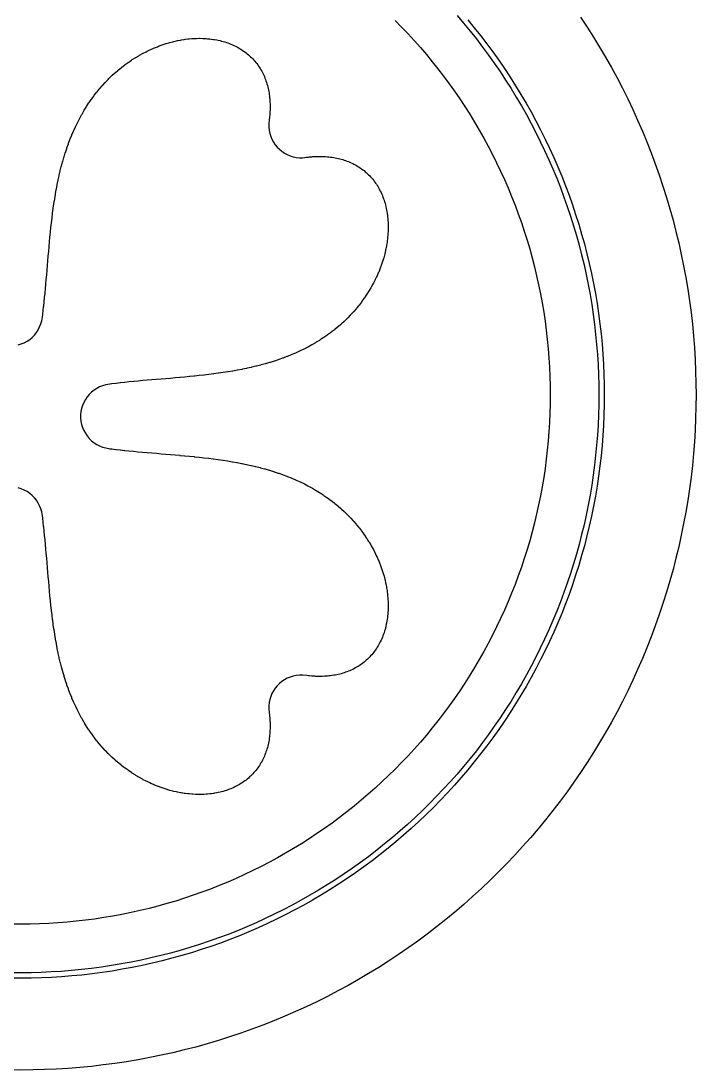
# Model space of a CAD drawing. Header units: metres. Extents: x 10 to 1210, y 10 to 2755.
# Drawn here: x 135 to 260, y 2434 to 2628.2 of the extents above; entities that cross this region are included whole.
import ezdxf

# ---------------------------------------------------------------- set-up
doc = ezdxf.new("R2010")
doc.units = ezdxf.units.M
for name, color, linetype in [('ACIKLIK', 5, 'Continuous'), ('CAM_SABLON', 4, 'Continuous'), ('DIS_KENAR_V91_Z3', 1, 'Continuous'), ('LAMBA_T4_Z4', 3, 'Continuous')]:
    doc.layers.add(name, color=color, linetype=linetype)

msp = doc.modelspace()

# ---------------------------------------------------------------- linework, layer by layer
at = {"layer": 'ACIKLIK'}
msp.add_lwpolyline([(204.3, 2628.3), (205.49, 2627.08), (206.67, 2625.84), (207.83, 2624.57), (208.96, 2623.29), (210.07, 2621.99), (211.16, 2620.67), (212.22, 2619.33), (213.27, 2617.98), (214.28, 2616.6), (215.28, 2615.21), (216.24, 2613.8), (217.19, 2612.37), (218.11, 2610.93), (219, 2609.47), (219.87, 2608), (220.71, 2606.51), (221.53, 2605.01), (222.32, 2603.49), (223.08, 2601.96), (223.82, 2600.42), (224.53, 2598.86), (225.21, 2597.29), (225.86, 2595.71), (226.49, 2594.12), (227.09, 2592.52), (227.66, 2590.91), (228.2, 2589.28), (228.72, 2587.65), (229.2, 2586.01), (229.66, 2584.36), (230.09, 2582.71), (230.49, 2581.04), (230.86, 2579.38), (231.2, 2577.7), (231.51, 2576.02), (231.79, 2574.33), (232.05, 2572.64), (232.27, 2570.94), (232.46, 2569.24), (232.63, 2567.54), (232.76, 2565.84), (232.86, 2564.13), (232.94, 2562.42), (232.98, 2560.71), (233, 2559), (233, 2559), (232.98, 2557.29), (232.94, 2555.58), (232.86, 2553.87), (232.76, 2552.16), (232.63, 2550.46), (232.46, 2548.76), (232.27, 2547.06), (232.05, 2545.36), (231.79, 2543.67), (231.51, 2541.98), (231.2, 2540.3), (230.86, 2538.62), (230.49, 2536.96), (230.09, 2535.29), (229.66, 2533.64), (229.2, 2531.99), (228.72, 2530.35), (228.2, 2528.72), (227.66, 2527.09), (227.09, 2525.48), (226.49, 2523.88), (225.86, 2522.29), (225.21, 2520.71), (224.53, 2519.14), (223.82, 2517.58), (223.08, 2516.04), (222.32, 2514.51), (221.53, 2512.99), (220.71, 2511.49), (219.87, 2510), (219, 2508.53), (218.11, 2507.07), (217.19, 2505.63), (216.24, 2504.2), (215.28, 2502.79), (214.28, 2501.4), (213.27, 2500.02), (212.22, 2498.67), (211.16, 2497.33), (210.07, 2496.01), (208.96, 2494.71), (207.83, 2493.43), (206.67, 2492.16), (205.49, 2490.92), (204.3, 2489.7), (203.08, 2488.51), (201.84, 2487.33), (200.57, 2486.17), (199.29, 2485.04), (197.99, 2483.93), (196.67, 2482.84), (195.33, 2481.78), (193.98, 2480.73), (192.6, 2479.72), (191.21, 2478.72), (189.8, 2477.76), (188.37, 2476.81), (186.93, 2475.89), (185.47, 2475), (184, 2474.13), (182.51, 2473.29), (181.01, 2472.47), (179.49, 2471.68), (177.96, 2470.92), (176.42, 2470.18), (174.86, 2469.47), (173.29, 2468.79), (171.71, 2468.14), (170.12, 2467.51), (168.52, 2466.91), (166.91, 2466.34), (165.28, 2465.8), (163.65, 2465.28), (162.01, 2464.8), (160.36, 2464.34), (158.71, 2463.91), (157.04, 2463.51), (155.38, 2463.14), (153.7, 2462.8), (152.02, 2462.49), (150.33, 2462.21), (148.64, 2461.95), (146.94, 2461.73), (145.24, 2461.54), (143.54, 2461.37), (141.84, 2461.24), (140.13, 2461.14), (138.42, 2461.06), (136.71, 2461.02), (135, 2461), (133.29, 2461.02)], dxfattribs=at)
at = {"layer": 'CAM_SABLON'}
msp.add_lwpolyline([(215.75, 2629.2), (216.97, 2627.78), (218.15, 2626.34), (219.32, 2624.88), (220.45, 2623.39), (221.56, 2621.89), (222.65, 2620.37), (223.71, 2618.83), (224.74, 2617.28), (225.74, 2615.7), (226.72, 2614.11), (227.66, 2612.5), (228.58, 2610.87), (229.47, 2609.23), (230.34, 2607.58), (231.17, 2605.91), (231.97, 2604.22), (232.75, 2602.52), (233.49, 2600.81), (234.21, 2599.08), (234.89, 2597.35), (235.55, 2595.6), (236.17, 2593.84), (236.76, 2592.06), (237.32, 2590.28), (237.85, 2588.49), (238.35, 2586.69), (238.82, 2584.89), (239.26, 2583.07), (239.66, 2581.25), (240.03, 2579.42), (240.37, 2577.58), (240.68, 2575.74), (240.96, 2573.89), (241.2, 2572.04), (241.41, 2570.18), (241.59, 2568.33), (241.74, 2566.46), (241.85, 2564.6), (241.93, 2562.73), (241.98, 2560.87), (242, 2559), (242, 2559), (241.98, 2557.13), (241.93, 2555.27), (241.85, 2553.4), (241.74, 2551.54), (241.59, 2549.67), (241.41, 2547.82), (241.2, 2545.96), (240.96, 2544.11), (240.68, 2542.26), (240.37, 2540.42), (240.03, 2538.58), (239.66, 2536.75), (239.26, 2534.93), (238.82, 2533.11), (238.35, 2531.31), (237.85, 2529.51), (237.32, 2527.72), (236.76, 2525.94), (236.17, 2524.16), (235.55, 2522.4), (234.89, 2520.65), (234.21, 2518.92), (233.49, 2517.19), (232.75, 2515.48), (231.97, 2513.78), (231.17, 2512.09), (230.34, 2510.42), (229.47, 2508.77), (228.58, 2507.13), (227.66, 2505.5), (226.72, 2503.89), (225.74, 2502.3), (224.74, 2500.72), (223.71, 2499.17), (222.65, 2497.63), (221.56, 2496.11), (220.45, 2494.61), (219.32, 2493.12), (218.15, 2491.66), (216.97, 2490.22), (215.75, 2488.8), (214.52, 2487.4), (213.25, 2486.03), (211.97, 2484.67), (210.66, 2483.34), (209.33, 2482.03), (207.97, 2480.75), (206.6, 2479.48), (205.2, 2478.25), (203.78, 2477.03), (202.34, 2475.85), (200.88, 2474.68), (199.39, 2473.55), (197.89, 2472.44), (196.37, 2471.35), (194.83, 2470.29), (193.28, 2469.26), (191.7, 2468.26), (190.11, 2467.28), (188.5, 2466.34), (186.87, 2465.42), (185.23, 2464.53), (183.58, 2463.66), (181.91, 2462.83), (180.22, 2462.03), (178.52, 2461.25), (176.81, 2460.51), (175.08, 2459.79), (173.35, 2459.11), (171.6, 2458.45), (169.84, 2457.83), (168.06, 2457.24), (166.28, 2456.68), (164.49, 2456.15), (162.69, 2455.65), (160.89, 2455.18), (159.07, 2454.74), (157.25, 2454.34), (155.42, 2453.97), (153.58, 2453.63), (151.74, 2453.32), (149.89, 2453.04), (148.04, 2452.8), (146.18, 2452.59), (144.33, 2452.41), (142.46, 2452.26), (140.6, 2452.15), (138.73, 2452.07), (136.87, 2452.02), (135, 2452), (133.13, 2452.02)], dxfattribs=at)
at = {"layer": 'DIS_KENAR_V91_Z3'}
for points in [[(238.63, 2628.9), (239.83, 2627.08), (241.01, 2625.24), (242.15, 2623.38), (243.25, 2621.5), (244.33, 2619.6), (245.37, 2617.68), (246.38, 2615.75), (247.35, 2613.8), (248.29, 2611.83), (249.19, 2609.84), (250.06, 2607.84), (250.9, 2605.83), (251.7, 2603.8), (252.46, 2601.75), (253.19, 2599.7), (253.88, 2597.63), (254.54, 2595.55), (255.16, 2593.45), (255.74, 2591.35), (256.29, 2589.24), (256.8, 2587.12), (257.27, 2584.99), (257.7, 2582.85), (258.1, 2580.71), (258.46, 2578.55), (258.78, 2576.4), (259.07, 2574.23), (259.32, 2572.07), (259.52, 2569.89), (259.7, 2567.72), (259.83, 2565.54), (259.92, 2563.36), (259.98, 2561.18), (260, 2559), (260, 2559), (259.98, 2556.82), (259.92, 2554.64), (259.83, 2552.46), (259.7, 2550.28), (259.52, 2548.11), (259.32, 2545.93), (259.07, 2543.77), (258.78, 2541.6), (258.46, 2539.45), (258.1, 2537.29), (257.7, 2535.15), (257.27, 2533.01), (256.8, 2530.88), (256.29, 2528.76), (255.74, 2526.65), (255.16, 2524.55), (254.54, 2522.45), (253.88, 2520.37), (253.19, 2518.3), (252.46, 2516.25), (251.7, 2514.2), (250.9, 2512.17), (250.06, 2510.16), (249.19, 2508.16), (248.29, 2506.17), (247.35, 2504.2), (246.38, 2502.25), (245.37, 2500.32), (244.33, 2498.4), (243.25, 2496.5), (242.15, 2494.62), (241.01, 2492.76), (239.83, 2490.92), (238.63, 2489.1), (237.39, 2487.3), (236.13, 2485.53), (234.83, 2483.77), (233.5, 2482.04), (232.14, 2480.33), (230.76, 2478.65), (229.34, 2476.99), (227.89, 2475.36), (226.42, 2473.75), (224.92, 2472.17), (223.39, 2470.61), (221.83, 2469.08), (220.25, 2467.58), (218.64, 2466.11), (217.01, 2464.66), (215.35, 2463.24), (213.67, 2461.86), (211.96, 2460.5), (210.23, 2459.17), (208.47, 2457.87), (206.7, 2456.61), (204.9, 2455.37), (203.08, 2454.17), (201.24, 2452.99), (199.38, 2451.85), (197.5, 2450.75), (195.6, 2449.67), (193.68, 2448.63), (191.75, 2447.62), (189.8, 2446.65), (187.83, 2445.71), (185.84, 2444.81), (183.84, 2443.94), (181.83, 2443.1), (179.8, 2442.3), (177.75, 2441.54), (175.7, 2440.81), (173.63, 2440.12), (171.55, 2439.46), (169.45, 2438.84), (167.35, 2438.26), (165.24, 2437.71), (163.12, 2437.2), (160.99, 2436.73), (158.85, 2436.3), (156.71, 2435.9), (154.55, 2435.54), (152.4, 2435.22), (150.23, 2434.93), (148.07, 2434.68), (145.89, 2434.48), (143.72, 2434.3), (141.54, 2434.17), (139.36, 2434.08), (137.18, 2434.02), (135, 2434), (132.82, 2434.02)], [(134.48, 2568.23), (135.05, 2568.41), (135.6, 2568.64), (136.12, 2568.92), (136.61, 2569.26), (137.07, 2569.64), (137.49, 2570.07), (137.86, 2570.53), (138.18, 2571.03), (138.46, 2571.56), (138.68, 2572.12), (138.84, 2572.69), (138.97, 2573.43), (139.02, 2573.79), (139.02, 2573.85), (139.11, 2574.58), (139.12, 2574.64), (139.2, 2575.38), (139.21, 2575.43), (139.29, 2576.19), (139.3, 2576.23), (139.38, 2577), (139.46, 2577.83), (139.54, 2578.66), (139.61, 2579.5), (139.69, 2580.35), (139.76, 2581.21), (139.83, 2582.07), (139.91, 2582.94), (139.98, 2583.81), (140.05, 2584.68), (140.05, 2584.68), (140.13, 2585.55), (140.13, 2585.56), (140.2, 2586.42), (140.21, 2586.44), (140.28, 2587.3), (140.29, 2587.32), (140.37, 2588.18), (140.37, 2588.21), (140.45, 2589.06), (140.46, 2589.1), (140.55, 2589.95), (140.55, 2589.98), (140.64, 2590.83), (140.65, 2590.87), (140.75, 2591.71), (140.75, 2591.76), (140.86, 2592.6), (140.86, 2592.65), (140.98, 2593.48), (140.98, 2593.53), (141.1, 2594.36), (141.11, 2594.42), (141.24, 2595.23), (141.25, 2595.3), (141.38, 2596.11), (141.39, 2596.18), (141.53, 2596.98), (141.55, 2597.05), (141.7, 2597.85), (141.71, 2597.93), (141.87, 2598.71), (141.89, 2598.79), (142.06, 2599.57), (142.08, 2599.66), (142.26, 2600.42), (142.28, 2600.51), (142.47, 2601.27), (142.5, 2601.36), (142.7, 2602.11), (142.73, 2602.21), (142.94, 2602.94), (142.97, 2603.05), (143.2, 2603.77), (143.23, 2603.88), (143.48, 2604.63), (143.52, 2604.75), (143.77, 2605.45), (143.81, 2605.56), (144.07, 2606.25), (144.12, 2606.37), (144.39, 2607.04), (144.44, 2607.16), (144.72, 2607.82), (144.78, 2607.95), (145.07, 2608.59), (145.13, 2608.72), (145.44, 2609.35), (145.51, 2609.48), (145.83, 2610.1), (145.9, 2610.23), (146.23, 2610.84), (146.3, 2610.97), (146.64, 2611.56), (146.72, 2611.69), (147.08, 2612.27), (147.16, 2612.4), (147.53, 2612.97), (147.62, 2613.1), (148, 2613.65), (148.09, 2613.78), (148.48, 2614.31), (148.58, 2614.45), (148.99, 2614.97), (149.09, 2615.1), (149.5, 2615.6), (149.61, 2615.73), (150.04, 2616.22), (150.15, 2616.35), (150.59, 2616.82), (150.7, 2616.94), (151.15, 2617.4), (151.27, 2617.53), (151.73, 2617.97), (151.85, 2618.09), (152.32, 2618.52), (152.45, 2618.63), (152.93, 2619.04), (153.06, 2619.16), (153.54, 2619.55), (153.68, 2619.66), (154.18, 2620.04), (154.32, 2620.14), (154.82, 2620.51), (154.96, 2620.61), (155.47, 2620.95), (155.62, 2621.05), (156.13, 2621.38), (156.29, 2621.47), (156.8, 2621.78), (156.96, 2621.87), (157.48, 2622.16), (157.64, 2622.25), (158.17, 2622.52), (158.34, 2622.6), (158.87, 2622.85), (159.03, 2622.93), (159.56, 2623.17), (159.73, 2623.24), (160.27, 2623.45), (160.44, 2623.52), (160.97, 2623.72), (161.15, 2623.78), (161.68, 2623.96), (161.87, 2624.02), (162.39, 2624.17), (162.58, 2624.23), (163.1, 2624.36), (163.29, 2624.41), (163.81, 2624.53), (164.01, 2624.57), (164.52, 2624.67), (164.72, 2624.71), (165.22, 2624.79), (165.43, 2624.82), (165.92, 2624.88), (166.13, 2624.9), (166.62, 2624.94), (166.83, 2624.96), (167.31, 2624.98), (167.53, 2624.99), (167.99, 2625), (168.21, 2625), (168.66, 2624.99), (168.89, 2624.98), (169.32, 2624.95), (169.56, 2624.93), (169.98, 2624.89), (170.22, 2624.86), (170.62, 2624.81), (170.86, 2624.77), (171.25, 2624.7), (171.49, 2624.65), (171.86, 2624.57), (172.11, 2624.5), (172.46, 2624.41), (172.72, 2624.33), (173.05, 2624.23), (173.31, 2624.14), (173.62, 2624.02), (173.88, 2623.92), (174.17, 2623.79), (174.43, 2623.67), (174.71, 2623.54), (174.97, 2623.41), (175.23, 2623.27), (175.48, 2623.12), (175.73, 2622.97), (175.98, 2622.81), (176.21, 2622.65), (176.45, 2622.48), (176.67, 2622.32), (176.91, 2622.13), (177.11, 2621.96), (177.34, 2621.75), (177.53, 2621.58), (177.75, 2621.36), (177.92, 2621.18), (178.13, 2620.95), (178.3, 2620.76), (178.5, 2620.52), (178.65, 2620.33), (178.84, 2620.08), (178.98, 2619.87), (179.15, 2619.62), (179.29, 2619.4), (179.44, 2619.15), (179.57, 2618.92), (179.71, 2618.66), (179.83, 2618.42), (179.96, 2618.15), (180.07, 2617.9), (180.18, 2617.64), (180.28, 2617.37), (180.37, 2617.11), (180.47, 2616.83), (180.55, 2616.58), (180.63, 2616.28), (180.7, 2616.03), (180.77, 2615.72), (180.83, 2615.48), (180.89, 2615.16), (180.93, 2614.91), (180.98, 2614.58), (181.01, 2614.34), (181.05, 2614), (181.08, 2613.77), (181.1, 2613.41), (181.11, 2613.19), (181.13, 2612.82), (181.13, 2612.61), (181.14, 2612.22), (181.13, 2612.02), (181.12, 2611.63), (181.11, 2611.43), (181.09, 2611.03), (181.07, 2610.85), (181.03, 2610.44), (181.01, 2610.26), (180.97, 2609.94), (180.9, 2609.13), (180.9, 2608.55), (180.96, 2607.97), (181.08, 2607.4), (181.25, 2606.85), (181.48, 2606.31), (181.75, 2605.79), (182.08, 2605.31), (182.45, 2604.86), (182.86, 2604.45), (183.31, 2604.08), (183.79, 2603.75), (184.31, 2603.48), (184.85, 2603.25), (185.4, 2603.08), (185.97, 2602.96), (186.55, 2602.9), (187.14, 2602.9), (187.89, 2602.97), (188.26, 2603.01), (188.44, 2603.03), (188.85, 2603.07), (189.03, 2603.09), (189.43, 2603.11), (189.63, 2603.12), (190.02, 2603.13), (190.22, 2603.14), (190.61, 2603.13), (190.82, 2603.13), (191.19, 2603.11), (191.41, 2603.1), (191.77, 2603.08), (192, 2603.05), (192.34, 2603.01), (192.58, 2602.98), (192.91, 2602.93), (193.16, 2602.89), (193.48, 2602.83), (193.72, 2602.77), (194.03, 2602.7), (194.28, 2602.63), (194.58, 2602.55), (194.83, 2602.47), (195.11, 2602.37), (195.37, 2602.28), (195.64, 2602.18), (195.9, 2602.07), (196.15, 2601.96), (196.42, 2601.83), (196.66, 2601.71), (196.92, 2601.57), (197.15, 2601.44), (197.4, 2601.29), (197.62, 2601.15), (197.87, 2600.98), (198.08, 2600.84), (198.33, 2600.65), (198.52, 2600.5), (198.76, 2600.3), (198.95, 2600.13), (199.18, 2599.92), (199.36, 2599.75), (199.58, 2599.53), (199.75, 2599.34), (199.96, 2599.11), (200.13, 2598.91), (200.32, 2598.67), (200.48, 2598.45), (200.65, 2598.21), (200.81, 2597.98), (200.97, 2597.73), (201.12, 2597.48), (201.27, 2597.23), (201.41, 2596.97), (201.54, 2596.71), (201.67, 2596.43), (201.79, 2596.17), (201.92, 2595.88), (202.02, 2595.62), (202.14, 2595.31), (202.23, 2595.05), (202.33, 2594.72), (202.41, 2594.46), (202.5, 2594.11), (202.57, 2593.86), (202.65, 2593.49), (202.7, 2593.25), (202.77, 2592.86), (202.81, 2592.62), (202.86, 2592.22), (202.89, 2591.98), (202.93, 2591.56), (202.95, 2591.32), (202.98, 2590.89), (202.99, 2590.66), (203, 2590.21), (203, 2589.99), (202.99, 2589.53), (202.98, 2589.31), (202.96, 2588.83), (202.94, 2588.62), (202.9, 2588.13), (202.88, 2587.92), (202.82, 2587.43), (202.79, 2587.22), (202.71, 2586.72), (202.67, 2586.52), (202.57, 2586.01), (202.53, 2585.81), (202.41, 2585.29), (202.36, 2585.1), (202.23, 2584.58), (202.17, 2584.39), (202.02, 2583.87), (201.96, 2583.68), (201.78, 2583.15), (201.72, 2582.97), (201.52, 2582.44), (201.45, 2582.27), (201.24, 2581.73), (201.17, 2581.56), (200.93, 2581.03), (200.85, 2580.87), (200.6, 2580.34), (200.52, 2580.17), (200.25, 2579.64), (200.16, 2579.48), (199.87, 2578.96), (199.78, 2578.8), (199.47, 2578.29), (199.38, 2578.13), (199.05, 2577.62), (198.95, 2577.47), (198.61, 2576.96), (198.51, 2576.82), (198.14, 2576.32), (198.04, 2576.18), (197.66, 2575.68), (197.55, 2575.54), (197.16, 2575.06), (197.04, 2574.93), (196.63, 2574.45), (196.52, 2574.32), (196.09, 2573.85), (195.97, 2573.73), (195.53, 2573.27), (195.4, 2573.15), (194.94, 2572.7), (194.82, 2572.59), (194.35, 2572.15), (194.22, 2572.04), (193.73, 2571.61), (193.6, 2571.5), (193.1, 2571.09), (192.97, 2570.99), (192.45, 2570.58), (192.31, 2570.48), (191.78, 2570.09), (191.65, 2570), (191.1, 2569.62), (190.97, 2569.53), (190.4, 2569.16), (190.27, 2569.08), (189.69, 2568.72), (189.56, 2568.64), (188.97, 2568.3), (188.84, 2568.23), (188.23, 2567.9), (188.1, 2567.83), (187.48, 2567.51), (187.35, 2567.44), (186.72, 2567.13), (186.59, 2567.07), (185.95, 2566.78), (185.82, 2566.72), (185.16, 2566.44), (185.04, 2566.39), (184.37, 2566.12), (184.25, 2566.07), (183.56, 2565.81), (183.45, 2565.77), (182.75, 2565.52), (182.64, 2565.48), (181.97, 2565.26), (181.87, 2565.23), (181.14, 2565), (181.03, 2564.97), (180.3, 2564.76), (180.2, 2564.73), (179.45, 2564.52), (179.35, 2564.5), (178.6, 2564.31), (178.5, 2564.28), (177.74, 2564.1), (177.65, 2564.08), (176.87, 2563.91), (176.79, 2563.89), (176, 2563.73), (175.92, 2563.71), (175.12, 2563.56), (175.05, 2563.55), (174.24, 2563.4), (174.17, 2563.39), (173.36, 2563.26), (173.29, 2563.25), (172.47, 2563.12), (172.41, 2563.11), (171.58, 2562.99), (171.53, 2562.98), (170.69, 2562.87), (170.64, 2562.86), (169.8, 2562.76), (169.76, 2562.75), (168.91, 2562.65), (168.87, 2562.65), (168.02, 2562.55), (167.98, 2562.55), (167.13, 2562.46), (167.09, 2562.46), (166.24, 2562.37), (166.21, 2562.37), (165.35, 2562.29), (165.32, 2562.29), (164.46, 2562.21), (164.44, 2562.21), (163.57, 2562.13), (163.56, 2562.13), (162.69, 2562.05), (162.68, 2562.05), (161.82, 2561.98), (160.94, 2561.91), (160.08, 2561.83), (159.23, 2561.76), (158.38, 2561.69), (157.54, 2561.62), (156.7, 2561.54), (155.87, 2561.46), (155.05, 2561.38), (154.23, 2561.3), (154.19, 2561.29), (153.43, 2561.21), (153.38, 2561.2), (152.64, 2561.12), (152.58, 2561.11), (151.85, 2561.02), (151.79, 2561.02), (151.43, 2560.97), (150.69, 2560.84), (150.12, 2560.68), (149.56, 2560.46), (149.03, 2560.18), (148.53, 2559.86), (148.07, 2559.49), (147.64, 2559.07), (147.26, 2558.61), (146.92, 2558.12), (146.64, 2557.6), (146.41, 2557.05), (146.23, 2556.48), (146.11, 2555.89), (146.05, 2555.3), (146.05, 2554.7), (146.11, 2554.11), (146.23, 2553.52), (146.41, 2552.95), (146.64, 2552.4), (146.92, 2551.88), (147.26, 2551.39), (147.64, 2550.93), (148.07, 2550.51), (148.53, 2550.14), (149.03, 2549.82), (149.56, 2549.54), (150.12, 2549.32), (150.69, 2549.16), (151.43, 2549.03), (151.79, 2548.98), (151.85, 2548.98), (152.58, 2548.89), (152.64, 2548.88), (153.38, 2548.8), (153.43, 2548.79), (154.19, 2548.71), (154.23, 2548.7), (155, 2548.62), (155.83, 2548.54), (156.66, 2548.46), (157.5, 2548.39), (158.35, 2548.31), (159.21, 2548.24), (160.07, 2548.17), (160.94, 2548.09), (161.81, 2548.02), (162.68, 2547.95), (162.68, 2547.95), (163.55, 2547.87), (163.56, 2547.87), (164.42, 2547.8), (164.44, 2547.79), (165.3, 2547.72), (165.32, 2547.71), (166.18, 2547.63), (166.21, 2547.63), (167.06, 2547.55), (167.1, 2547.54), (167.95, 2547.45), (167.98, 2547.45), (168.83, 2547.36), (168.87, 2547.35), (169.71, 2547.25), (169.76, 2547.25), (170.6, 2547.14), (170.65, 2547.14), (171.48, 2547.02), (171.53, 2547.02), (172.36, 2546.9), (172.42, 2546.89), (173.23, 2546.76), (173.3, 2546.75), (174.11, 2546.62), (174.18, 2546.61), (174.98, 2546.47), (175.05, 2546.45), (175.85, 2546.3), (175.93, 2546.29), (176.71, 2546.13), (176.79, 2546.11), (177.57, 2545.94), (177.66, 2545.92), (178.42, 2545.74), (178.51, 2545.72), (179.27, 2545.53), (179.36, 2545.5), (180.11, 2545.3), (180.21, 2545.27), (180.94, 2545.06), (181.05, 2545.03), (181.77, 2544.8), (181.88, 2544.77), (182.63, 2544.52), (182.75, 2544.48), (183.45, 2544.23), (183.56, 2544.19), (184.25, 2543.93), (184.37, 2543.88), (185.04, 2543.61), (185.16, 2543.56), (185.82, 2543.28), (185.95, 2543.22), (186.59, 2542.93), (186.72, 2542.87), (187.35, 2542.56), (187.48, 2542.49), (188.1, 2542.17), (188.23, 2542.1), (188.84, 2541.77), (188.97, 2541.7), (189.56, 2541.36), (189.69, 2541.28), (190.27, 2540.92), (190.4, 2540.84), (190.97, 2540.47), (191.1, 2540.38), (191.65, 2540), (191.78, 2539.91), (192.31, 2539.52), (192.45, 2539.42), (192.97, 2539.01), (193.1, 2538.91), (193.6, 2538.5), (193.73, 2538.39), (194.22, 2537.96), (194.35, 2537.85), (194.82, 2537.41), (194.94, 2537.3), (195.4, 2536.85), (195.53, 2536.73), (195.97, 2536.27), (196.09, 2536.15), (196.52, 2535.68), (196.63, 2535.55), (197.04, 2535.07), (197.16, 2534.94), (197.55, 2534.46), (197.66, 2534.32), (198.04, 2533.82), (198.14, 2533.68), (198.51, 2533.18), (198.61, 2533.04), (198.95, 2532.53), (199.05, 2532.38), (199.38, 2531.87), (199.47, 2531.71), (199.78, 2531.2), (199.87, 2531.04), (200.16, 2530.52), (200.25, 2530.36), (200.52, 2529.83), (200.6, 2529.66), (200.85, 2529.13), (200.93, 2528.97), (201.17, 2528.44), (201.24, 2528.27), (201.45, 2527.73), (201.52, 2527.56), (201.72, 2527.03), (201.78, 2526.85), (201.96, 2526.32), (202.02, 2526.13), (202.17, 2525.61), (202.23, 2525.42), (202.36, 2524.9), (202.41, 2524.71), (202.53, 2524.19), (202.57, 2523.99), (202.67, 2523.48), (202.71, 2523.28), (202.79, 2522.78), (202.82, 2522.57), (202.88, 2522.08), (202.9, 2521.87), (202.94, 2521.38), (202.96, 2521.17), (202.98, 2520.69), (202.99, 2520.47), (203, 2520.01), (203, 2519.79), (202.99, 2519.34), (202.98, 2519.11), (202.95, 2518.68), (202.93, 2518.44), (202.89, 2518.02), (202.86, 2517.78), (202.81, 2517.38), (202.77, 2517.14), (202.7, 2516.75), (202.65, 2516.51), (202.57, 2516.14), (202.5, 2515.89), (202.41, 2515.54), (202.33, 2515.28), (202.23, 2514.95), (202.14, 2514.69), (202.02, 2514.38), (201.92, 2514.12), (201.79, 2513.83), (201.67, 2513.57), (201.54, 2513.29), (201.41, 2513.03), (201.27, 2512.77), (201.12, 2512.52), (200.97, 2512.27), (200.81, 2512.02), (200.65, 2511.79), (200.48, 2511.55), (200.32, 2511.33), (200.13, 2511.09), (199.96, 2510.89), (199.75, 2510.66), (199.58, 2510.47), (199.36, 2510.25), (199.18, 2510.08), (198.95, 2509.87), (198.76, 2509.7), (198.52, 2509.5), (198.33, 2509.35), (198.08, 2509.16), (197.87, 2509.02), (197.62, 2508.85), (197.4, 2508.71), (197.15, 2508.56), (196.92, 2508.43), (196.66, 2508.29), (196.42, 2508.17), (196.15, 2508.04), (195.9, 2507.93), (195.64, 2507.82), (195.37, 2507.72), (195.11, 2507.63), (194.83, 2507.53), (194.58, 2507.45), (194.28, 2507.37), (194.03, 2507.3), (193.72, 2507.23), (193.48, 2507.17), (193.16, 2507.11), (192.91, 2507.07), (192.58, 2507.02), (192.34, 2506.99), (192, 2506.95), (191.77, 2506.92), (191.41, 2506.9), (191.19, 2506.89), (190.82, 2506.87), (190.61, 2506.87), (190.22, 2506.86), (190.02, 2506.87), (189.63, 2506.88), (189.43, 2506.89), (189.03, 2506.91), (188.85, 2506.93), (188.44, 2506.97), (188.26, 2506.99), (187.94, 2507.03), (187.13, 2507.1), (186.55, 2507.1), (185.97, 2507.04), (185.4, 2506.92), (184.85, 2506.75), (184.31, 2506.52), (183.79, 2506.25), (183.31, 2505.92), (182.86, 2505.55), (182.45, 2505.14), (182.08, 2504.69), (181.75, 2504.21), (181.48, 2503.69), (181.25, 2503.15), (181.08, 2502.6), (180.96, 2502.03), (180.9, 2501.45), (180.9, 2500.86), (180.97, 2500.11), (181.01, 2499.74), (181.03, 2499.56), (181.07, 2499.15), (181.09, 2498.97), (181.11, 2498.57), (181.12, 2498.37), (181.13, 2497.98), (181.14, 2497.78), (181.13, 2497.39), (181.13, 2497.18), (181.11, 2496.81), (181.1, 2496.59), (181.08, 2496.23), (181.05, 2496), (181.01, 2495.66), (180.98, 2495.42), (180.93, 2495.09), (180.89, 2494.84), (180.83, 2494.52), (180.77, 2494.28), (180.7, 2493.97), (180.63, 2493.72), (180.55, 2493.42), (180.47, 2493.17), (180.37, 2492.89), (180.28, 2492.63), (180.18, 2492.36), (180.07, 2492.1), (179.96, 2491.85), (179.83, 2491.58), (179.71, 2491.34), (179.57, 2491.08), (179.44, 2490.85), (179.29, 2490.6), (179.15, 2490.38), (178.98, 2490.13), (178.84, 2489.92), (178.65, 2489.67), (178.5, 2489.48), (178.3, 2489.24), (178.13, 2489.05), (177.92, 2488.82), (177.75, 2488.64), (177.53, 2488.42), (177.34, 2488.25), (177.11, 2488.04), (176.91, 2487.87), (176.67, 2487.68), (176.45, 2487.52), (176.21, 2487.35), (175.98, 2487.19), (175.73, 2487.03), (175.48, 2486.88), (175.23, 2486.73), (174.97, 2486.59), (174.71, 2486.46), (174.43, 2486.33), (174.17, 2486.21), (173.88, 2486.08), (173.62, 2485.98), (173.31, 2485.86), (173.05, 2485.77), (172.72, 2485.67), (172.46, 2485.59), (172.11, 2485.5), (171.86, 2485.43), (171.49, 2485.35), (171.25, 2485.3), (170.86, 2485.23), (170.62, 2485.19), (170.22, 2485.14), (169.98, 2485.11), (169.56, 2485.07), (169.32, 2485.05), (168.89, 2485.02), (168.66, 2485.01), (168.21, 2485), (167.99, 2485), (167.53, 2485.01), (167.31, 2485.02), (166.83, 2485.04), (166.62, 2485.06), (166.13, 2485.1), (165.92, 2485.12), (165.43, 2485.18), (165.22, 2485.21), (164.72, 2485.29), (164.52, 2485.33), (164.01, 2485.43), (163.81, 2485.47), (163.29, 2485.59), (163.1, 2485.64), (162.58, 2485.77), (162.39, 2485.83), (161.87, 2485.98), (161.68, 2486.04), (161.15, 2486.22), (160.97, 2486.28), (160.44, 2486.48), (160.27, 2486.55), (159.73, 2486.76), (159.56, 2486.83), (159.03, 2487.07), (158.87, 2487.15), (158.34, 2487.4), (158.17, 2487.48), (157.64, 2487.75), (157.48, 2487.84), (156.96, 2488.13), (156.8, 2488.22), (156.29, 2488.53), (156.13, 2488.62), (155.62, 2488.95), (155.47, 2489.05), (154.96, 2489.39), (154.82, 2489.49), (154.32, 2489.86), (154.18, 2489.96), (153.68, 2490.34), (153.54, 2490.45), (153.06, 2490.84), (152.93, 2490.96), (152.45, 2491.37), (152.32, 2491.48), (151.85, 2491.91), (151.73, 2492.03), (151.27, 2492.47), (151.15, 2492.6), (150.7, 2493.06), (150.59, 2493.18), (150.15, 2493.65), (150.04, 2493.78), (149.61, 2494.27), (149.5, 2494.4), (149.09, 2494.9), (148.99, 2495.03), (148.58, 2495.55), (148.48, 2495.69), (148.09, 2496.22), (148, 2496.35), (147.62, 2496.9), (147.53, 2497.03), (147.16, 2497.6), (147.08, 2497.73), (146.72, 2498.31), (146.64, 2498.44), (146.3, 2499.03), (146.23, 2499.16), (145.9, 2499.77), (145.83, 2499.9), (145.51, 2500.52), (145.44, 2500.65), (145.13, 2501.28), (145.07, 2501.41), (144.78, 2502.05), (144.72, 2502.18), (144.44, 2502.84), (144.39, 2502.96), (144.12, 2503.63), (144.07, 2503.75), (143.81, 2504.44), (143.77, 2504.55), (143.52, 2505.25), (143.48, 2505.36), (143.26, 2506.03), (143.23, 2506.13), (143, 2506.86), (142.97, 2506.97), (142.76, 2507.7), (142.73, 2507.8), (142.52, 2508.55), (142.5, 2508.65), (142.31, 2509.4), (142.28, 2509.5), (142.1, 2510.26), (142.08, 2510.35), (141.91, 2511.13), (141.89, 2511.21), (141.73, 2512), (141.71, 2512.08), (141.56, 2512.88), (141.55, 2512.95), (141.4, 2513.76), (141.39, 2513.83), (141.26, 2514.64), (141.25, 2514.71), (141.12, 2515.53), (141.11, 2515.59), (140.99, 2516.42), (140.98, 2516.47), (140.87, 2517.31), (140.86, 2517.36), (140.76, 2518.2), (140.75, 2518.24), (140.65, 2519.09), (140.65, 2519.13), (140.55, 2519.98), (140.55, 2520.02), (140.46, 2520.87), (140.46, 2520.91), (140.37, 2521.76), (140.37, 2521.79), (140.29, 2522.65), (140.29, 2522.68), (140.21, 2523.54), (140.21, 2523.56), (140.13, 2524.43), (140.13, 2524.44), (140.05, 2525.31), (140.05, 2525.32), (139.98, 2526.18), (139.91, 2527.06), (139.83, 2527.92), (139.76, 2528.77), (139.69, 2529.62), (139.62, 2530.46), (139.54, 2531.3), (139.46, 2532.13), (139.38, 2532.95), (139.3, 2533.77), (139.29, 2533.81), (139.21, 2534.57), (139.2, 2534.62), (139.12, 2535.36), (139.11, 2535.42), (139.02, 2536.15), (139.02, 2536.21), (138.97, 2536.57), (138.84, 2537.31), (138.68, 2537.88), (138.46, 2538.44), (138.18, 2538.97), (137.86, 2539.47), (137.49, 2539.93), (137.07, 2540.36), (136.61, 2540.74), (136.12, 2541.08), (135.6, 2541.36), (135.05, 2541.59), (134.48, 2541.77)]]:
    msp.add_lwpolyline(points, dxfattribs=at)
at = {"layer": 'LAMBA_T4_Z4'}
msp.add_lwpolyline([(217.73, 2628.42), (218.93, 2626.97), (220.1, 2625.49), (221.25, 2624), (222.37, 2622.48), (223.47, 2620.95), (224.54, 2619.39), (225.58, 2617.82), (226.59, 2616.23), (227.57, 2614.62), (228.53, 2613), (229.46, 2611.36), (230.36, 2609.7), (231.23, 2608.03), (232.07, 2606.34), (232.88, 2604.64), (233.66, 2602.93), (234.41, 2601.2), (235.14, 2599.46), (235.83, 2597.7), (236.49, 2595.94), (237.12, 2594.16), (237.71, 2592.37), (238.28, 2590.58), (238.82, 2588.77), (239.32, 2586.95), (239.79, 2585.13), (240.23, 2583.29), (240.64, 2581.45), (241.02, 2579.61), (241.36, 2577.75), (241.67, 2575.89), (241.95, 2574.03), (242.19, 2572.16), (242.41, 2570.29), (242.59, 2568.41), (242.74, 2566.53), (242.85, 2564.65), (242.93, 2562.77), (242.98, 2560.88), (243, 2559), (243, 2559), (242.98, 2557.12), (242.93, 2555.23), (242.85, 2553.35), (242.74, 2551.47), (242.59, 2549.59), (242.41, 2547.71), (242.19, 2545.84), (241.95, 2543.97), (241.67, 2542.11), (241.36, 2540.25), (241.02, 2538.39), (240.64, 2536.55), (240.23, 2534.71), (239.79, 2532.87), (239.32, 2531.05), (238.82, 2529.23), (238.28, 2527.42), (237.71, 2525.63), (237.12, 2523.84), (236.49, 2522.06), (235.83, 2520.3), (235.14, 2518.54), (234.41, 2516.8), (233.66, 2515.07), (232.88, 2513.36), (232.07, 2511.66), (231.23, 2509.97), (230.36, 2508.3), (229.46, 2506.64), (228.53, 2505), (227.57, 2503.38), (226.59, 2501.77), (225.58, 2500.18), (224.54, 2498.61), (223.47, 2497.05), (222.37, 2495.52), (221.25, 2494), (220.1, 2492.51), (218.93, 2491.03), (217.73, 2489.58), (216.51, 2488.15), (215.26, 2486.73), (213.99, 2485.34), (212.69, 2483.98), (211.37, 2482.63), (210.02, 2481.31), (208.66, 2480.01), (207.27, 2478.74), (205.85, 2477.49), (204.42, 2476.27), (202.97, 2475.07), (201.49, 2473.9), (200, 2472.75), (198.48, 2471.63), (196.95, 2470.53), (195.39, 2469.46), (193.82, 2468.42), (192.23, 2467.41), (190.62, 2466.43), (189, 2465.47), (187.36, 2464.54), (185.7, 2463.64), (184.03, 2462.77), (182.34, 2461.93), (180.64, 2461.12), (178.93, 2460.34), (177.2, 2459.59), (175.46, 2458.86), (173.7, 2458.17), (171.94, 2457.51), (170.16, 2456.88), (168.37, 2456.29), (166.58, 2455.72), (164.77, 2455.18), (162.95, 2454.68), (161.13, 2454.21), (159.29, 2453.77), (157.45, 2453.36), (155.61, 2452.98), (153.75, 2452.64), (151.89, 2452.33), (150.03, 2452.05), (148.16, 2451.81), (146.29, 2451.59), (144.41, 2451.41), (142.53, 2451.26), (140.65, 2451.15), (138.77, 2451.07), (136.88, 2451.02), (135, 2451), (133.12, 2451.02)], dxfattribs=at)

doc.saveas('drawing.dxf')
